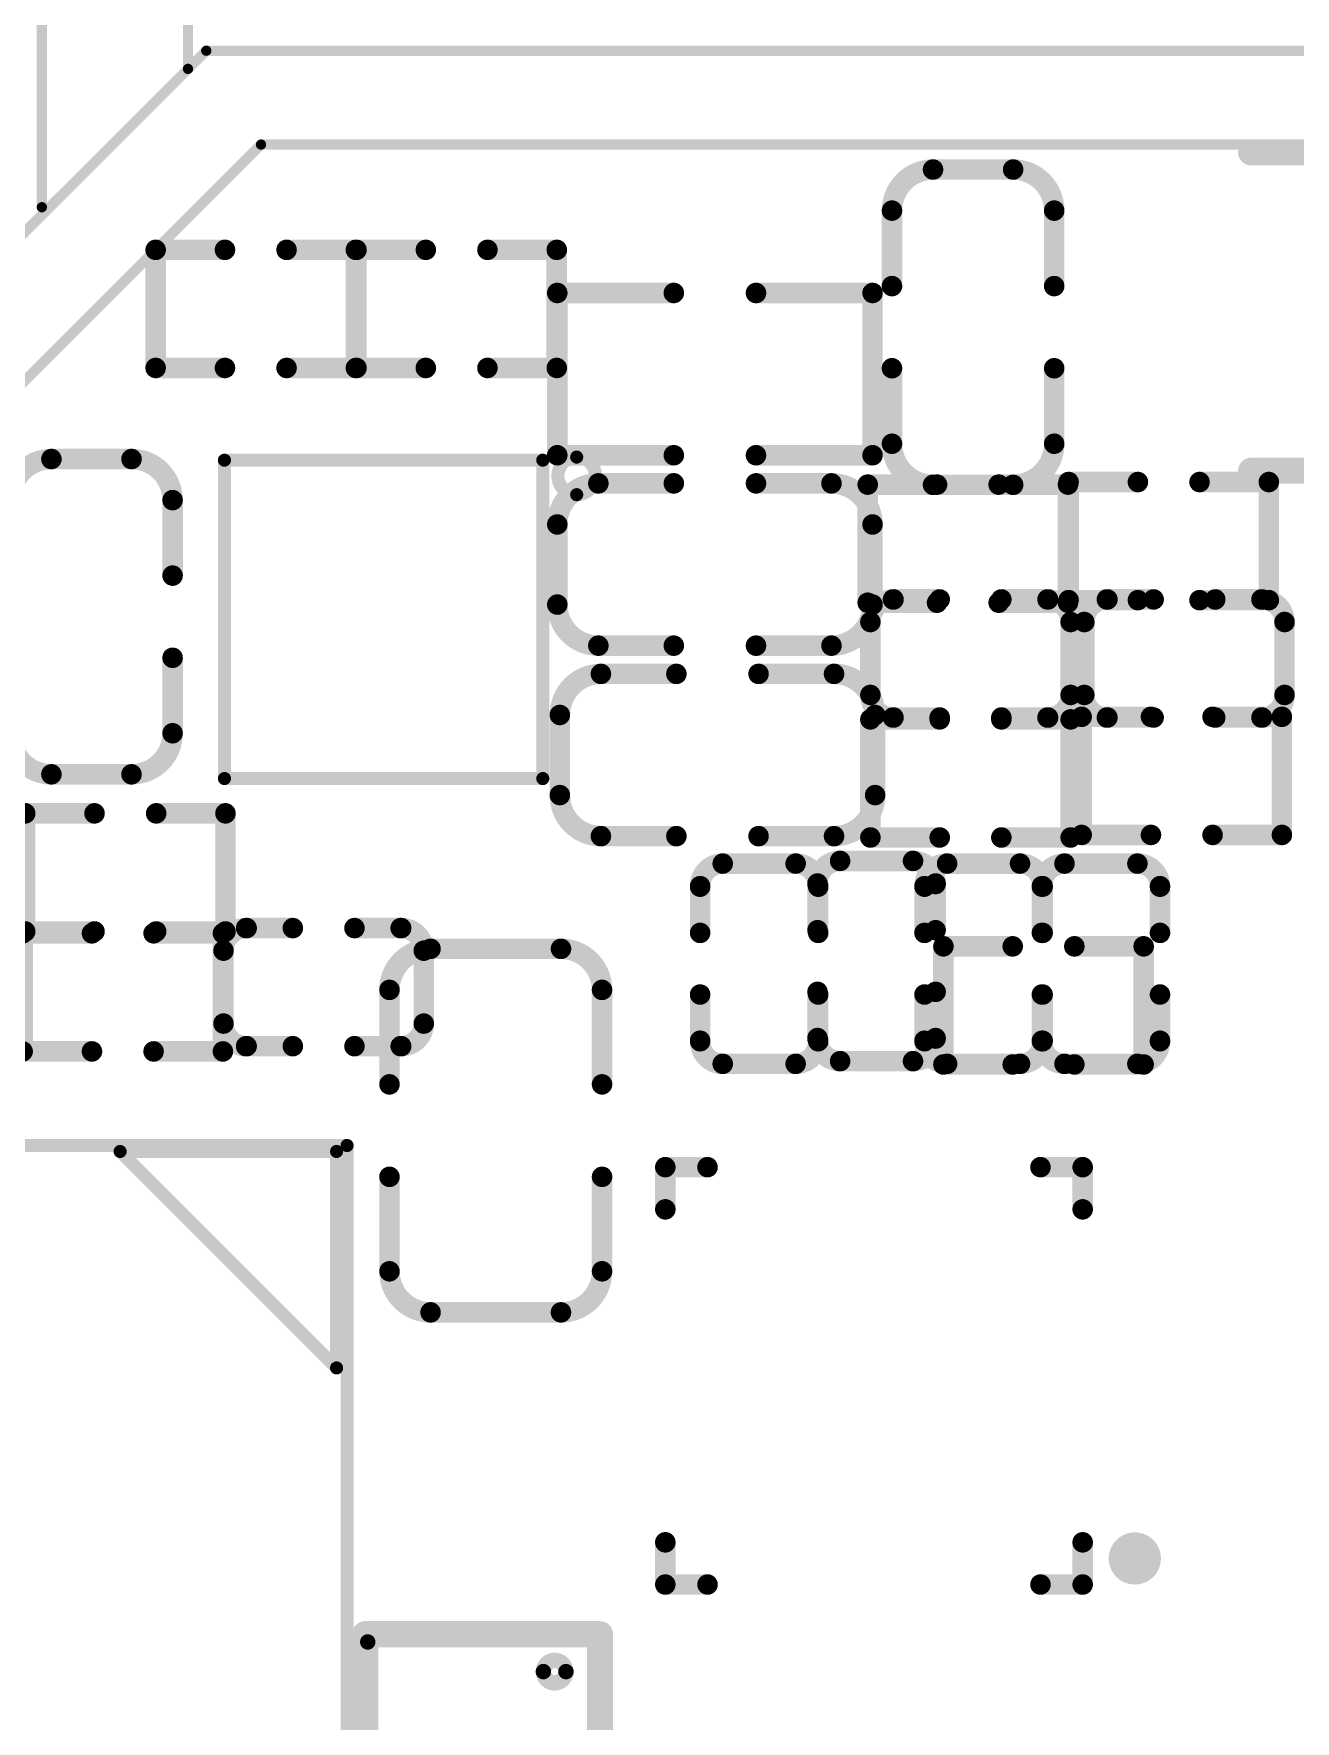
# Model space of a CAD drawing. Header units: millimetres. Extents: x 255 to 299, y 113 to 231.
# Drawn here: x 278.2 to 290.49, y 156.22 to 172.66 of the extents above; entities that cross this region are included whole.
import ezdxf

# ---------------------------------------------------------------- set-up
doc = ezdxf.new("R2010")
doc.units = ezdxf.units.MM
doc.layers.add('TopOverlay', color=2, linetype='Continuous')

# ---------------------------------------------------------------- blocks, each defined once
blk = doc.blocks.new('LC_0402_C_1')
at = {"layer": 'TopOverlay', "const_width": 0.2}
for points in [[(-0.975, 0.355, -0.414214), (-0.755, 0.575)], [(0.755, 0.575, -0.414214), (0.975, 0.355)], [(-0.755, -0.575, -0.414214), (-0.975, -0.355)], [(0.975, -0.355, -0.414214), (0.755, -0.575)]]:
    blk.add_lwpolyline(points, format="xyb", dxfattribs=at)
at = {"layer": 'TopOverlay', "const_width": 0.1}
for points in [[(-0.805, 0.575, 1), (-0.705, 0.575, 1)], [(-0.8, 0.575, 1), (-0.7, 0.575, 1)], [(-0.35, 0.575, 1), (-0.25, 0.575, 1)], [(0.25, 0.575, 1), (0.35, 0.575, 1)], [(0.7, 0.575, 1), (0.8, 0.575, 1)], [(0.705, 0.575, 1), (0.805, 0.575, 1)], [(-1.025, 0.355, 1), (-0.925, 0.355, 1)], [(-1.025, 0.355, 1), (-0.925, 0.355, 1)], [(0.925, 0.355, 1), (1.025, 0.355, 1)], [(0.925, 0.355, 1), (1.025, 0.355, 1)], [(-1.025, -0.355, 1), (-0.925, -0.355, 1)], [(-1.025, -0.355, 1), (-0.925, -0.355, 1)], [(0.925, -0.355, 1), (1.025, -0.355, 1)], [(0.925, -0.355, 1), (1.025, -0.355, 1)], [(-0.805, -0.575, 1), (-0.705, -0.575, 1)], [(-0.8, -0.575, 1), (-0.7, -0.575, 1)], [(-0.35, -0.575, 1), (-0.25, -0.575, 1)], [(0.25, -0.575, 1), (0.35, -0.575, 1)], [(0.7, -0.575, 1), (0.8, -0.575, 1)], [(0.705, -0.575, 1), (0.805, -0.575, 1)]]:
    blk.add_lwpolyline(points, format="xyb", close=True, dxfattribs=at)
at = {"layer": 'TopOverlay', "const_width": 0.2}
for points in [[(-0.75, 0.575), (-0.3, 0.575)], [(0.3, 0.575), (0.75, 0.575)], [(-0.975, 0.355), (-0.975, -0.355)], [(0.975, 0.355), (0.975, -0.355)], [(-0.75, -0.575), (-0.3, -0.575)], [(0.3, -0.575), (0.75, -0.575)]]:
    blk.add_lwpolyline(points, dxfattribs=at)
blk = doc.blocks.new('LC_0402_R_2')
at = {"layer": 'TopOverlay', "const_width": 0.2}
for points in [[(-0.975, 0.575), (-0.3, 0.575)], [(-0.975, -0.575), (-0.975, 0.575)], [(0.3, 0.575), (0.975, 0.575)], [(0.975, -0.575), (0.975, 0.575)], [(-0.975, -0.575), (-0.3, -0.575)], [(0.3, -0.575), (0.975, -0.575)]]:
    blk.add_lwpolyline(points, dxfattribs=at)
at = {"layer": 'TopOverlay', "const_width": 0.1}
for points in [[(-1.025, 0.575, 1), (-0.925, 0.575, 1)], [(-1.025, 0.575, 1), (-0.925, 0.575, 1)], [(-0.35, 0.575, 1), (-0.25, 0.575, 1)], [(0.25, 0.575, 1), (0.35, 0.575, 1)], [(0.925, 0.575, 1), (1.025, 0.575, 1)], [(0.925, 0.575, 1), (1.025, 0.575, 1)], [(-1.025, -0.575, 1), (-0.925, -0.575, 1)], [(-1.025, -0.575, 1), (-0.925, -0.575, 1)], [(-0.35, -0.575, 1), (-0.25, -0.575, 1)], [(0.25, -0.575, 1), (0.35, -0.575, 1)], [(0.925, -0.575, 1), (1.025, -0.575, 1)], [(0.925, -0.575, 1), (1.025, -0.575, 1)]]:
    blk.add_lwpolyline(points, format="xyb", close=True, dxfattribs=at)
blk = doc.blocks.new('LC_0402_C_5')
at = {"layer": 'TopOverlay', "const_width": 0.2}
for points in [[(-0.975, 0.355, -0.414214), (-0.755, 0.575)], [(0.755, 0.575, -0.414214), (0.975, 0.355)], [(-0.755, -0.575, -0.414214), (-0.975, -0.355)], [(0.975, -0.355, -0.414214), (0.755, -0.575)]]:
    blk.add_lwpolyline(points, format="xyb", dxfattribs=at)
at = {"layer": 'TopOverlay', "const_width": 0.1}
for points in [[(-0.805, 0.575, 1), (-0.705, 0.575, 1)], [(-0.8, 0.575, 1), (-0.7, 0.575, 1)], [(-0.35, 0.575, 1), (-0.25, 0.575, 1)], [(0.25, 0.575, 1), (0.35, 0.575, 1)], [(0.7, 0.575, 1), (0.8, 0.575, 1)], [(0.705, 0.575, 1), (0.805, 0.575, 1)], [(-1.025, 0.355, 1), (-0.925, 0.355, 1)], [(-1.025, 0.355, 1), (-0.925, 0.355, 1)], [(0.925, 0.355, 1), (1.025, 0.355, 1)], [(0.925, 0.355, 1), (1.025, 0.355, 1)], [(-1.025, -0.355, 1), (-0.925, -0.355, 1)], [(-1.025, -0.355, 1), (-0.925, -0.355, 1)], [(0.925, -0.355, 1), (1.025, -0.355, 1)], [(0.925, -0.355, 1), (1.025, -0.355, 1)], [(-0.805, -0.575, 1), (-0.705, -0.575, 1)], [(-0.8, -0.575, 1), (-0.7, -0.575, 1)], [(-0.35, -0.575, 1), (-0.25, -0.575, 1)], [(0.25, -0.575, 1), (0.35, -0.575, 1)], [(0.7, -0.575, 1), (0.8, -0.575, 1)], [(0.705, -0.575, 1), (0.805, -0.575, 1)]]:
    blk.add_lwpolyline(points, format="xyb", close=True, dxfattribs=at)
at = {"layer": 'TopOverlay', "const_width": 0.2}
for points in [[(-0.75, 0.575), (-0.3, 0.575)], [(0.3, 0.575), (0.75, 0.575)], [(-0.975, 0.355), (-0.975, -0.355)], [(0.975, 0.355), (0.975, -0.355)], [(-0.75, -0.575), (-0.3, -0.575)], [(0.3, -0.575), (0.75, -0.575)]]:
    blk.add_lwpolyline(points, dxfattribs=at)
blk = doc.blocks.new('LC_0603_C_52')
at = {"layer": 'TopOverlay', "const_width": 0.2}
for points in [[(-1.535, 0.39, -0.414213), (-1.135, 0.79)], [(1.135, 0.79, -0.414213), (1.535, 0.39)], [(-1.135, -0.79, -0.414213), (-1.535, -0.39)], [(1.535, -0.39, -0.414213), (1.135, -0.79)]]:
    blk.add_lwpolyline(points, format="xyb", dxfattribs=at)
for points in [[(-1.135, 0.79), (-0.4, 0.79)], [(0.4, 0.79), (1.135, 0.79)], [(-1.535, 0.39), (-1.535, -0.39)], [(1.535, 0.39), (1.535, -0.39)], [(-1.135, -0.79), (-0.4, -0.79)], [(0.4, -0.79), (1.135, -0.79)]]:
    blk.add_lwpolyline(points, dxfattribs=at)
at = {"layer": 'TopOverlay', "const_width": 0.1}
for points in [[(-1.185, 0.79, 1), (-1.085, 0.79, 1)], [(-1.185, 0.79, 1), (-1.085, 0.79, 1)], [(-0.45, 0.79, 1), (-0.35, 0.79, 1)], [(0.35, 0.79, 1), (0.45, 0.79, 1)], [(1.085, 0.79, 1), (1.185, 0.79, 1)], [(1.085, 0.79, 1), (1.185, 0.79, 1)], [(-1.585, 0.39, 1), (-1.485, 0.39, 1)], [(-1.585, 0.39, 1), (-1.485, 0.39, 1)], [(1.485, 0.39, 1), (1.585, 0.39, 1)], [(1.485, 0.39, 1), (1.585, 0.39, 1)], [(-1.585, -0.39, 1), (-1.485, -0.39, 1)], [(-1.585, -0.39, 1), (-1.485, -0.39, 1)], [(1.485, -0.39, 1), (1.585, -0.39, 1)], [(1.485, -0.39, 1), (1.585, -0.39, 1)], [(-1.185, -0.79, 1), (-1.085, -0.79, 1)], [(-1.185, -0.79, 1), (-1.085, -0.79, 1)], [(-0.45, -0.79, 1), (-0.35, -0.79, 1)], [(0.35, -0.79, 1), (0.45, -0.79, 1)], [(1.085, -0.79, 1), (1.185, -0.79, 1)], [(1.085, -0.79, 1), (1.185, -0.79, 1)]]:
    blk.add_lwpolyline(points, format="xyb", close=True, dxfattribs=at)
blk = doc.blocks.new('LC_0805_C_53')
at = {"layer": 'TopOverlay', "const_width": 0.2}
for points in [[(-1.77, 0.635, -0.414214), (-1.37, 1.035)], [(1.37, 1.035, -0.414213), (1.77, 0.635)], [(-1.37, -1.035, -0.414213), (-1.77, -0.635)], [(1.77, -0.635, -0.414214), (1.37, -1.035)]]:
    blk.add_lwpolyline(points, format="xyb", dxfattribs=at)
for points in [[(-0.45, 1.035), (-1.37, 1.035)], [(1.37, 1.035), (0.45, 1.035)], [(-1.77, -0.635), (-1.77, 0.635)], [(1.77, -0.635), (1.77, 0.635)], [(-0.45, -1.035), (-1.37, -1.035)], [(1.37, -1.035), (0.45, -1.035)]]:
    blk.add_lwpolyline(points, dxfattribs=at)
at = {"layer": 'TopOverlay', "const_width": 0.1}
for points in [[(-1.42, 1.035, 1), (-1.32, 1.035, 1)], [(-1.42, 1.035, 1), (-1.32, 1.035, 1)], [(-0.5, 1.035, 1), (-0.4, 1.035, 1)], [(0.4, 1.035, 1), (0.5, 1.035, 1)], [(1.32, 1.035, 1), (1.42, 1.035, 1)], [(1.32, 1.035, 1), (1.42, 1.035, 1)], [(-1.82, 0.635, 1), (-1.72, 0.635, 1)], [(-1.82, 0.635, 1), (-1.72, 0.635, 1)], [(1.72, 0.635, 1), (1.82, 0.635, 1)], [(1.72, 0.635, 1), (1.82, 0.635, 1)], [(-1.82, -0.635, 1), (-1.72, -0.635, 1)], [(-1.82, -0.635, 1), (-1.72, -0.635, 1)], [(1.72, -0.635, 1), (1.82, -0.635, 1)], [(1.72, -0.635, 1), (1.82, -0.635, 1)], [(-1.42, -1.035, 1), (-1.32, -1.035, 1)], [(-1.42, -1.035, 1), (-1.32, -1.035, 1)], [(-0.5, -1.035, 1), (-0.4, -1.035, 1)], [(0.4, -1.035, 1), (0.5, -1.035, 1)], [(1.32, -1.035, 1), (1.42, -1.035, 1)], [(1.32, -1.035, 1), (1.42, -1.035, 1)]]:
    blk.add_lwpolyline(points, format="xyb", close=True, dxfattribs=at)
blk = doc.blocks.new('LC_0603_C_55')
at = {"layer": 'TopOverlay', "const_width": 0.2}
for points in [[(-1.535, 0.39, -0.414213), (-1.135, 0.79)], [(1.135, 0.79, -0.414213), (1.535, 0.39)], [(-1.135, -0.79, -0.414213), (-1.535, -0.39)], [(1.535, -0.39, -0.414213), (1.135, -0.79)]]:
    blk.add_lwpolyline(points, format="xyb", dxfattribs=at)
for points in [[(-0.4, 0.79), (-1.135, 0.79)], [(1.135, 0.79), (0.4, 0.79)], [(-1.535, -0.39), (-1.535, 0.39)], [(1.535, -0.39), (1.535, 0.39)], [(-0.4, -0.79), (-1.135, -0.79)], [(1.135, -0.79), (0.4, -0.79)]]:
    blk.add_lwpolyline(points, dxfattribs=at)
at = {"layer": 'TopOverlay', "const_width": 0.1}
for points in [[(-1.185, 0.79, 1), (-1.085, 0.79, 1)], [(-1.185, 0.79, 1), (-1.085, 0.79, 1)], [(-0.45, 0.79, 1), (-0.35, 0.79, 1)], [(0.35, 0.79, 1), (0.45, 0.79, 1)], [(1.085, 0.79, 1), (1.185, 0.79, 1)], [(1.085, 0.79, 1), (1.185, 0.79, 1)], [(-1.585, 0.39, 1), (-1.485, 0.39, 1)], [(-1.585, 0.39, 1), (-1.485, 0.39, 1)], [(1.485, 0.39, 1), (1.585, 0.39, 1)], [(1.485, 0.39, 1), (1.585, 0.39, 1)], [(-1.585, -0.39, 1), (-1.485, -0.39, 1)], [(-1.585, -0.39, 1), (-1.485, -0.39, 1)], [(1.485, -0.39, 1), (1.585, -0.39, 1)], [(1.485, -0.39, 1), (1.585, -0.39, 1)], [(-1.185, -0.79, 1), (-1.085, -0.79, 1)], [(-1.185, -0.79, 1), (-1.085, -0.79, 1)], [(-0.45, -0.79, 1), (-0.35, -0.79, 1)], [(0.35, -0.79, 1), (0.45, -0.79, 1)], [(1.085, -0.79, 1), (1.185, -0.79, 1)], [(1.085, -0.79, 1), (1.185, -0.79, 1)]]:
    blk.add_lwpolyline(points, format="xyb", close=True, dxfattribs=at)
blk = doc.blocks.new('LC_0402_C_69')
at = {"layer": 'TopOverlay', "const_width": 0.2}
for points in [[(-0.975, 0.355, -0.414214), (-0.755, 0.575)], [(0.755, 0.575, -0.414214), (0.975, 0.355)], [(-0.755, -0.575, -0.414214), (-0.975, -0.355)], [(0.975, -0.355, -0.414214), (0.755, -0.575)]]:
    blk.add_lwpolyline(points, format="xyb", dxfattribs=at)
at = {"layer": 'TopOverlay', "const_width": 0.1}
for points in [[(-0.805, 0.575, 1), (-0.705, 0.575, 1)], [(-0.8, 0.575, 1), (-0.7, 0.575, 1)], [(-0.35, 0.575, 1), (-0.25, 0.575, 1)], [(0.25, 0.575, 1), (0.35, 0.575, 1)], [(0.7, 0.575, 1), (0.8, 0.575, 1)], [(0.705, 0.575, 1), (0.805, 0.575, 1)], [(-1.025, 0.355, 1), (-0.925, 0.355, 1)], [(-1.025, 0.355, 1), (-0.925, 0.355, 1)], [(0.925, 0.355, 1), (1.025, 0.355, 1)], [(0.925, 0.355, 1), (1.025, 0.355, 1)], [(-1.025, -0.355, 1), (-0.925, -0.355, 1)], [(-1.025, -0.355, 1), (-0.925, -0.355, 1)], [(0.925, -0.355, 1), (1.025, -0.355, 1)], [(0.925, -0.355, 1), (1.025, -0.355, 1)], [(-0.805, -0.575, 1), (-0.705, -0.575, 1)], [(-0.8, -0.575, 1), (-0.7, -0.575, 1)], [(-0.35, -0.575, 1), (-0.25, -0.575, 1)], [(0.25, -0.575, 1), (0.35, -0.575, 1)], [(0.7, -0.575, 1), (0.8, -0.575, 1)], [(0.705, -0.575, 1), (0.805, -0.575, 1)]]:
    blk.add_lwpolyline(points, format="xyb", close=True, dxfattribs=at)
at = {"layer": 'TopOverlay', "const_width": 0.2}
for points in [[(-0.3, 0.575), (-0.75, 0.575)], [(0.75, 0.575), (0.3, 0.575)], [(-0.975, -0.355), (-0.975, 0.355)], [(0.975, -0.355), (0.975, 0.355)], [(-0.3, -0.575), (-0.75, -0.575)], [(0.75, -0.575), (0.3, -0.575)]]:
    blk.add_lwpolyline(points, dxfattribs=at)
blk = doc.blocks.new('LC_0402_C_70')
at = {"layer": 'TopOverlay', "const_width": 0.2}
for points in [[(-0.975, 0.355, -0.414214), (-0.755, 0.575)], [(0.755, 0.575, -0.414214), (0.975, 0.355)], [(-0.755, -0.575, -0.414214), (-0.975, -0.355)], [(0.975, -0.355, -0.414214), (0.755, -0.575)]]:
    blk.add_lwpolyline(points, format="xyb", dxfattribs=at)
at = {"layer": 'TopOverlay', "const_width": 0.1}
for points in [[(-0.805, 0.575, 1), (-0.705, 0.575, 1)], [(-0.8, 0.575, 1), (-0.7, 0.575, 1)], [(-0.35, 0.575, 1), (-0.25, 0.575, 1)], [(0.25, 0.575, 1), (0.35, 0.575, 1)], [(0.7, 0.575, 1), (0.8, 0.575, 1)], [(0.705, 0.575, 1), (0.805, 0.575, 1)], [(-1.025, 0.355, 1), (-0.925, 0.355, 1)], [(-1.025, 0.355, 1), (-0.925, 0.355, 1)], [(0.925, 0.355, 1), (1.025, 0.355, 1)], [(0.925, 0.355, 1), (1.025, 0.355, 1)], [(-1.025, -0.355, 1), (-0.925, -0.355, 1)], [(-1.025, -0.355, 1), (-0.925, -0.355, 1)], [(0.925, -0.355, 1), (1.025, -0.355, 1)], [(0.925, -0.355, 1), (1.025, -0.355, 1)], [(-0.805, -0.575, 1), (-0.705, -0.575, 1)], [(-0.8, -0.575, 1), (-0.7, -0.575, 1)], [(-0.35, -0.575, 1), (-0.25, -0.575, 1)], [(0.25, -0.575, 1), (0.35, -0.575, 1)], [(0.7, -0.575, 1), (0.8, -0.575, 1)], [(0.705, -0.575, 1), (0.805, -0.575, 1)]]:
    blk.add_lwpolyline(points, format="xyb", close=True, dxfattribs=at)
at = {"layer": 'TopOverlay', "const_width": 0.2}
for points in [[(-0.3, 0.575), (-0.75, 0.575)], [(0.75, 0.575), (0.3, 0.575)], [(-0.975, 0.355), (-0.975, -0.355)], [(0.975, 0.355), (0.975, -0.355)], [(-0.3, -0.575), (-0.75, -0.575)], [(0.75, -0.575), (0.3, -0.575)]]:
    blk.add_lwpolyline(points, dxfattribs=at)
blk = doc.blocks.new('LC_0402_C_71')
at = {"layer": 'TopOverlay', "const_width": 0.2}
for points in [[(-0.975, 0.355, -0.414214), (-0.755, 0.575)], [(0.755, 0.575, -0.414214), (0.975, 0.355)], [(-0.755, -0.575, -0.414214), (-0.975, -0.355)], [(0.975, -0.355, -0.414214), (0.755, -0.575)]]:
    blk.add_lwpolyline(points, format="xyb", dxfattribs=at)
at = {"layer": 'TopOverlay', "const_width": 0.1}
for points in [[(-0.805, 0.575, 1), (-0.705, 0.575, 1)], [(-0.8, 0.575, 1), (-0.7, 0.575, 1)], [(-0.35, 0.575, 1), (-0.25, 0.575, 1)], [(0.25, 0.575, 1), (0.35, 0.575, 1)], [(0.7, 0.575, 1), (0.8, 0.575, 1)], [(0.705, 0.575, 1), (0.805, 0.575, 1)], [(-1.025, 0.355, 1), (-0.925, 0.355, 1)], [(-1.025, 0.355, 1), (-0.925, 0.355, 1)], [(0.925, 0.355, 1), (1.025, 0.355, 1)], [(0.925, 0.355, 1), (1.025, 0.355, 1)], [(-1.025, -0.355, 1), (-0.925, -0.355, 1)], [(-1.025, -0.355, 1), (-0.925, -0.355, 1)], [(0.925, -0.355, 1), (1.025, -0.355, 1)], [(0.925, -0.355, 1), (1.025, -0.355, 1)], [(-0.805, -0.575, 1), (-0.705, -0.575, 1)], [(-0.8, -0.575, 1), (-0.7, -0.575, 1)], [(-0.35, -0.575, 1), (-0.25, -0.575, 1)], [(0.25, -0.575, 1), (0.35, -0.575, 1)], [(0.7, -0.575, 1), (0.8, -0.575, 1)], [(0.705, -0.575, 1), (0.805, -0.575, 1)]]:
    blk.add_lwpolyline(points, format="xyb", close=True, dxfattribs=at)
at = {"layer": 'TopOverlay', "const_width": 0.2}
for points in [[(-0.3, 0.575), (-0.75, 0.575)], [(0.75, 0.575), (0.3, 0.575)], [(-0.975, 0.355), (-0.975, -0.355)], [(0.975, 0.355), (0.975, -0.355)], [(-0.3, -0.575), (-0.75, -0.575)], [(0.75, -0.575), (0.3, -0.575)]]:
    blk.add_lwpolyline(points, dxfattribs=at)
blk = doc.blocks.new('LC_0402_C_72')
at = {"layer": 'TopOverlay', "const_width": 0.2}
for points in [[(-0.975, 0.355, -0.414214), (-0.755, 0.575)], [(0.755, 0.575, -0.414214), (0.975, 0.355)], [(-0.755, -0.575, -0.414214), (-0.975, -0.355)], [(0.975, -0.355, -0.414214), (0.755, -0.575)]]:
    blk.add_lwpolyline(points, format="xyb", dxfattribs=at)
at = {"layer": 'TopOverlay', "const_width": 0.1}
for points in [[(-0.805, 0.575, 1), (-0.705, 0.575, 1)], [(-0.8, 0.575, 1), (-0.7, 0.575, 1)], [(-0.35, 0.575, 1), (-0.25, 0.575, 1)], [(0.25, 0.575, 1), (0.35, 0.575, 1)], [(0.7, 0.575, 1), (0.8, 0.575, 1)], [(0.705, 0.575, 1), (0.805, 0.575, 1)], [(-1.025, 0.355, 1), (-0.925, 0.355, 1)], [(-1.025, 0.355, 1), (-0.925, 0.355, 1)], [(0.925, 0.355, 1), (1.025, 0.355, 1)], [(0.925, 0.355, 1), (1.025, 0.355, 1)], [(-1.025, -0.355, 1), (-0.925, -0.355, 1)], [(-1.025, -0.355, 1), (-0.925, -0.355, 1)], [(0.925, -0.355, 1), (1.025, -0.355, 1)], [(0.925, -0.355, 1), (1.025, -0.355, 1)], [(-0.805, -0.575, 1), (-0.705, -0.575, 1)], [(-0.8, -0.575, 1), (-0.7, -0.575, 1)], [(-0.35, -0.575, 1), (-0.25, -0.575, 1)], [(0.25, -0.575, 1), (0.35, -0.575, 1)], [(0.7, -0.575, 1), (0.8, -0.575, 1)], [(0.705, -0.575, 1), (0.805, -0.575, 1)]]:
    blk.add_lwpolyline(points, format="xyb", close=True, dxfattribs=at)
at = {"layer": 'TopOverlay', "const_width": 0.2}
for points in [[(-0.3, 0.575), (-0.75, 0.575)], [(0.75, 0.575), (0.3, 0.575)], [(-0.975, -0.355), (-0.975, 0.355)], [(0.975, -0.355), (0.975, 0.355)], [(-0.3, -0.575), (-0.75, -0.575)], [(0.75, -0.575), (0.3, -0.575)]]:
    blk.add_lwpolyline(points, dxfattribs=at)
blk = doc.blocks.new('LC_0402_R_93')
at = {"layer": 'TopOverlay', "const_width": 0.2}
for points in [[(-0.975, -0.575), (-0.975, 0.575)], [(-0.975, 0.575), (-0.3, 0.575)], [(0.3, 0.575), (0.975, 0.575)], [(0.975, -0.575), (0.975, 0.575)], [(-0.975, -0.575), (-0.3, -0.575)], [(0.3, -0.575), (0.975, -0.575)]]:
    blk.add_lwpolyline(points, dxfattribs=at)
at = {"layer": 'TopOverlay', "const_width": 0.1}
for points in [[(-1.025, 0.575, 1), (-0.925, 0.575, 1)], [(-1.025, 0.575, 1), (-0.925, 0.575, 1)], [(-0.35, 0.575, 1), (-0.25, 0.575, 1)], [(0.25, 0.575, 1), (0.35, 0.575, 1)], [(0.925, 0.575, 1), (1.025, 0.575, 1)], [(0.925, 0.575, 1), (1.025, 0.575, 1)], [(-1.025, -0.575, 1), (-0.925, -0.575, 1)], [(-1.025, -0.575, 1), (-0.925, -0.575, 1)], [(-0.35, -0.575, 1), (-0.25, -0.575, 1)], [(0.25, -0.575, 1), (0.35, -0.575, 1)], [(0.925, -0.575, 1), (1.025, -0.575, 1)], [(0.925, -0.575, 1), (1.025, -0.575, 1)]]:
    blk.add_lwpolyline(points, format="xyb", close=True, dxfattribs=at)
blk = doc.blocks.new('LC_0402_R_94')
at = {"layer": 'TopOverlay', "const_width": 0.2}
for points in [[(-0.975, 0.575), (-0.975, -0.575)], [(-0.3, 0.575), (-0.975, 0.575)], [(0.975, 0.575), (0.3, 0.575)], [(0.975, 0.575), (0.975, -0.575)], [(-0.3, -0.575), (-0.975, -0.575)], [(0.975, -0.575), (0.3, -0.575)]]:
    blk.add_lwpolyline(points, dxfattribs=at)
at = {"layer": 'TopOverlay', "const_width": 0.1}
for points in [[(-1.025, 0.575, 1), (-0.925, 0.575, 1)], [(-1.025, 0.575, 1), (-0.925, 0.575, 1)], [(-0.35, 0.575, 1), (-0.25, 0.575, 1)], [(0.25, 0.575, 1), (0.35, 0.575, 1)], [(0.925, 0.575, 1), (1.025, 0.575, 1)], [(0.925, 0.575, 1), (1.025, 0.575, 1)], [(-1.025, -0.575, 1), (-0.925, -0.575, 1)], [(-1.025, -0.575, 1), (-0.925, -0.575, 1)], [(-0.35, -0.575, 1), (-0.25, -0.575, 1)], [(0.25, -0.575, 1), (0.35, -0.575, 1)], [(0.925, -0.575, 1), (1.025, -0.575, 1)], [(0.925, -0.575, 1), (1.025, -0.575, 1)]]:
    blk.add_lwpolyline(points, format="xyb", close=True, dxfattribs=at)
blk = doc.blocks.new('LC_0402_R_105')
at = {"layer": 'TopOverlay', "const_width": 0.2}
for points in [[(-0.975, 0.575), (-0.975, -0.575)], [(-0.3, 0.575), (-0.975, 0.575)], [(0.975, 0.575), (0.3, 0.575)], [(0.975, 0.575), (0.975, -0.575)], [(-0.3, -0.575), (-0.975, -0.575)], [(0.975, -0.575), (0.3, -0.575)]]:
    blk.add_lwpolyline(points, dxfattribs=at)
at = {"layer": 'TopOverlay', "const_width": 0.1}
for points in [[(-1.025, 0.575, 1), (-0.925, 0.575, 1)], [(-1.025, 0.575, 1), (-0.925, 0.575, 1)], [(-0.35, 0.575, 1), (-0.25, 0.575, 1)], [(0.25, 0.575, 1), (0.35, 0.575, 1)], [(0.925, 0.575, 1), (1.025, 0.575, 1)], [(0.925, 0.575, 1), (1.025, 0.575, 1)], [(-1.025, -0.575, 1), (-0.925, -0.575, 1)], [(-1.025, -0.575, 1), (-0.925, -0.575, 1)], [(-0.35, -0.575, 1), (-0.25, -0.575, 1)], [(0.25, -0.575, 1), (0.35, -0.575, 1)], [(0.925, -0.575, 1), (1.025, -0.575, 1)], [(0.925, -0.575, 1), (1.025, -0.575, 1)]]:
    blk.add_lwpolyline(points, format="xyb", close=True, dxfattribs=at)
blk = doc.blocks.new('LC_0402_R_107')
at = {"layer": 'TopOverlay', "const_width": 0.2}
for points in [[(-0.975, 0.575), (-0.975, -0.575)], [(-0.3, 0.575), (-0.975, 0.575)], [(0.975, 0.575), (0.3, 0.575)], [(0.975, 0.575), (0.975, -0.575)], [(-0.3, -0.575), (-0.975, -0.575)], [(0.975, -0.575), (0.3, -0.575)]]:
    blk.add_lwpolyline(points, dxfattribs=at)
at = {"layer": 'TopOverlay', "const_width": 0.1}
for points in [[(-1.025, 0.575, 1), (-0.925, 0.575, 1)], [(-1.025, 0.575, 1), (-0.925, 0.575, 1)], [(-0.35, 0.575, 1), (-0.25, 0.575, 1)], [(0.25, 0.575, 1), (0.35, 0.575, 1)], [(0.925, 0.575, 1), (1.025, 0.575, 1)], [(0.925, 0.575, 1), (1.025, 0.575, 1)], [(-1.025, -0.575, 1), (-0.925, -0.575, 1)], [(-1.025, -0.575, 1), (-0.925, -0.575, 1)], [(-0.35, -0.575, 1), (-0.25, -0.575, 1)], [(0.25, -0.575, 1), (0.35, -0.575, 1)], [(0.925, -0.575, 1), (1.025, -0.575, 1)], [(0.925, -0.575, 1), (1.025, -0.575, 1)]]:
    blk.add_lwpolyline(points, format="xyb", close=True, dxfattribs=at)
blk = doc.blocks.new('LC_0603_R_108')
at = {"layer": 'TopOverlay', "const_width": 0.2}
for points in [[(-0.4, 0.79), (-1.535, 0.79)], [(-1.535, 0.79), (-1.535, -0.79)], [(1.535, 0.79), (0.4, 0.79)], [(1.535, 0.79), (1.535, -0.79)], [(-0.4, -0.79), (-1.535, -0.79)], [(1.535, -0.79), (0.4, -0.79)]]:
    blk.add_lwpolyline(points, dxfattribs=at)
at = {"layer": 'TopOverlay', "const_width": 0.1}
for points in [[(-1.585, 0.79, 1), (-1.485, 0.79, 1)], [(-1.585, 0.79, 1), (-1.485, 0.79, 1)], [(-0.45, 0.79, 1), (-0.35, 0.79, 1)], [(0.35, 0.79, 1), (0.45, 0.79, 1)], [(1.485, 0.79, 1), (1.585, 0.79, 1)], [(1.485, 0.79, 1), (1.585, 0.79, 1)], [(-1.585, -0.79, 1), (-1.485, -0.79, 1)], [(-1.585, -0.79, 1), (-1.485, -0.79, 1)], [(-0.45, -0.79, 1), (-0.35, -0.79, 1)], [(0.35, -0.79, 1), (0.45, -0.79, 1)], [(1.485, -0.79, 1), (1.585, -0.79, 1)], [(1.485, -0.79, 1), (1.585, -0.79, 1)]]:
    blk.add_lwpolyline(points, format="xyb", close=True, dxfattribs=at)
blk = doc.blocks.new('LC_0402_R_110')
at = {"layer": 'TopOverlay', "const_width": 0.2}
for points in [[(-0.975, 0.575), (-0.975, -0.575)], [(-0.3, 0.575), (-0.975, 0.575)], [(0.975, 0.575), (0.3, 0.575)], [(0.975, 0.575), (0.975, -0.575)], [(-0.3, -0.575), (-0.975, -0.575)], [(0.975, -0.575), (0.3, -0.575)]]:
    blk.add_lwpolyline(points, dxfattribs=at)
at = {"layer": 'TopOverlay', "const_width": 0.1}
for points in [[(-1.025, 0.575, 1), (-0.925, 0.575, 1)], [(-1.025, 0.575, 1), (-0.925, 0.575, 1)], [(-0.35, 0.575, 1), (-0.25, 0.575, 1)], [(0.25, 0.575, 1), (0.35, 0.575, 1)], [(0.925, 0.575, 1), (1.025, 0.575, 1)], [(0.925, 0.575, 1), (1.025, 0.575, 1)], [(-1.025, -0.575, 1), (-0.925, -0.575, 1)], [(-1.025, -0.575, 1), (-0.925, -0.575, 1)], [(-0.35, -0.575, 1), (-0.25, -0.575, 1)], [(0.25, -0.575, 1), (0.35, -0.575, 1)], [(0.925, -0.575, 1), (1.025, -0.575, 1)], [(0.925, -0.575, 1), (1.025, -0.575, 1)]]:
    blk.add_lwpolyline(points, format="xyb", close=True, dxfattribs=at)
blk = doc.blocks.new('LC_0402_R_111')
at = {"layer": 'TopOverlay', "const_width": 0.2}
for points in [[(-0.975, -0.575), (-0.975, 0.575)], [(-0.975, 0.575), (-0.3, 0.575)], [(0.3, 0.575), (0.975, 0.575)], [(0.975, -0.575), (0.975, 0.575)], [(-0.975, -0.575), (-0.3, -0.575)], [(0.3, -0.575), (0.975, -0.575)]]:
    blk.add_lwpolyline(points, dxfattribs=at)
at = {"layer": 'TopOverlay', "const_width": 0.1}
for points in [[(-1.025, 0.575, 1), (-0.925, 0.575, 1)], [(-1.025, 0.575, 1), (-0.925, 0.575, 1)], [(-0.35, 0.575, 1), (-0.25, 0.575, 1)], [(0.25, 0.575, 1), (0.35, 0.575, 1)], [(0.925, 0.575, 1), (1.025, 0.575, 1)], [(0.925, 0.575, 1), (1.025, 0.575, 1)], [(-1.025, -0.575, 1), (-0.925, -0.575, 1)], [(-1.025, -0.575, 1), (-0.925, -0.575, 1)], [(-0.35, -0.575, 1), (-0.25, -0.575, 1)], [(0.25, -0.575, 1), (0.35, -0.575, 1)], [(0.925, -0.575, 1), (1.025, -0.575, 1)], [(0.925, -0.575, 1), (1.025, -0.575, 1)]]:
    blk.add_lwpolyline(points, format="xyb", close=True, dxfattribs=at)
blk = doc.blocks.new('LC_0402_R_142')
at = {"layer": 'TopOverlay', "const_width": 0.2}
for points in [[(-0.975, 0.575), (-0.975, -0.575)], [(-0.3, 0.575), (-0.975, 0.575)], [(0.975, 0.575), (0.3, 0.575)], [(0.975, 0.575), (0.975, -0.575)], [(-0.3, -0.575), (-0.975, -0.575)], [(0.975, -0.575), (0.3, -0.575)]]:
    blk.add_lwpolyline(points, dxfattribs=at)
at = {"layer": 'TopOverlay', "const_width": 0.1}
for points in [[(-1.025, 0.575, 1), (-0.925, 0.575, 1)], [(-1.025, 0.575, 1), (-0.925, 0.575, 1)], [(-0.35, 0.575, 1), (-0.25, 0.575, 1)], [(0.25, 0.575, 1), (0.35, 0.575, 1)], [(0.925, 0.575, 1), (1.025, 0.575, 1)], [(0.925, 0.575, 1), (1.025, 0.575, 1)], [(-1.025, -0.575, 1), (-0.925, -0.575, 1)], [(-1.025, -0.575, 1), (-0.925, -0.575, 1)], [(-0.35, -0.575, 1), (-0.25, -0.575, 1)], [(0.25, -0.575, 1), (0.35, -0.575, 1)], [(0.925, -0.575, 1), (1.025, -0.575, 1)], [(0.925, -0.575, 1), (1.025, -0.575, 1)]]:
    blk.add_lwpolyline(points, format="xyb", close=True, dxfattribs=at)
blk = doc.blocks.new('LC_0402_R_143')
at = {"layer": 'TopOverlay', "const_width": 0.2}
for points in [[(-0.975, -0.575), (-0.975, 0.575)], [(-0.975, 0.575), (-0.3, 0.575)], [(0.3, 0.575), (0.975, 0.575)], [(0.975, -0.575), (0.975, 0.575)], [(-0.975, -0.575), (-0.3, -0.575)], [(0.3, -0.575), (0.975, -0.575)]]:
    blk.add_lwpolyline(points, dxfattribs=at)
at = {"layer": 'TopOverlay', "const_width": 0.1}
for points in [[(-1.025, 0.575, 1), (-0.925, 0.575, 1)], [(-1.025, 0.575, 1), (-0.925, 0.575, 1)], [(-0.35, 0.575, 1), (-0.25, 0.575, 1)], [(0.25, 0.575, 1), (0.35, 0.575, 1)], [(0.925, 0.575, 1), (1.025, 0.575, 1)], [(0.925, 0.575, 1), (1.025, 0.575, 1)], [(-1.025, -0.575, 1), (-0.925, -0.575, 1)], [(-1.025, -0.575, 1), (-0.925, -0.575, 1)], [(-0.35, -0.575, 1), (-0.25, -0.575, 1)], [(0.25, -0.575, 1), (0.35, -0.575, 1)], [(0.925, -0.575, 1), (1.025, -0.575, 1)], [(0.925, -0.575, 1), (1.025, -0.575, 1)]]:
    blk.add_lwpolyline(points, format="xyb", close=True, dxfattribs=at)
blk = doc.blocks.new('DFN_8_186')
at = {"layer": 'TopOverlay'}
for points, const_width in [([(-1.214, 1.88, 1), (-1.58, 1.88, 1)], 0.127), ([(-1.612, 1.88, 1), (-1.548, 1.88, 1)], 0.0635), ([(-1.246, 1.88, 1), (-1.182, 1.88, 1)], 0.0635), ([(-1.582, 1.55, 1), (-1.518, 1.55, 1)], 0.0635), ([(-1.582, 1.55, 1), (-1.518, 1.55, 1)], 0.0635), ([(1.518, 1.55, 1), (1.582, 1.55, 1)], 0.0635), ([(1.518, 1.55, 1), (1.582, 1.55, 1)], 0.0635), ([(-1.582, -1.55, 1), (-1.518, -1.55, 1)], 0.0635), ([(-1.582, -1.55, 1), (-1.518, -1.55, 1)], 0.0635), ([(1.518, -1.55, 1), (1.582, -1.55, 1)], 0.0635), ([(1.518, -1.55, 1), (1.582, -1.55, 1)], 0.0635)]:
    blk.add_lwpolyline(points, format="xyb", close=True, dxfattribs=dict(at, const_width=const_width))
at = {"layer": 'TopOverlay', "const_width": 0.127}
for points in [[(1.55, 1.55), (-1.55, 1.55)], [(-1.55, -1.55), (-1.55, 1.55)], [(1.55, -1.55), (1.55, 1.55)], [(1.55, -1.55), (-1.55, -1.55)]]:
    blk.add_lwpolyline(points, dxfattribs=at)
blk = doc.blocks.new('SOT_23_6_L2_9_W1_6_P0_95_LS2_8_BR_187')
at = {"layer": 'TopOverlay', "const_width": 0.254}
for points in [[(-0.9, 1.55), (0.9, 1.55)], [(-0.9, -1.55), (0.9, -1.55)]]:
    blk.add_lwpolyline(points, dxfattribs=at)
at = {"layer": 'TopOverlay'}
for points, const_width in [([(-0.963, 1.55, 1), (-0.836, 1.55, 1)], 0.127), ([(0.837, 1.55, 1), (0.964, 1.55, 1)], 0.127), ([(-0.963, -1.55, 1), (-0.836, -1.55, 1)], 0.127), ([(0.837, -1.55, 1), (0.964, -1.55, 1)], 0.127), ([(1.524, -1.651, 1), (1.27, -1.651, 1)], 0.254), ([(1.206, -1.651, 1), (1.333, -1.651, 1)], 0.127), ([(1.46, -1.651, 1), (1.587, -1.651, 1)], 0.127)]:
    blk.add_lwpolyline(points, format="xyb", close=True, dxfattribs=dict(at, const_width=const_width))
blk = doc.blocks.new('MICRO_SIM_188')
at = {"layer": 'TopOverlay', "const_width": 0.127}
for points in [[(-5.9, 0), (-5.9, -14.097)], [(-5.9, 0), (5.9, 0)], [(5.9, 0), (5.9, -14.097)], [(5.842, -11.887), (3.734, -13.995)], [(5.842, -11.887), (5.842, -13.995)], [(3.734, -13.995), (5.842, -13.995)], [(-5.9, -14.097), (5.9, -14.097)]]:
    blk.add_lwpolyline(points, dxfattribs=at)
at = {"layer": 'TopOverlay', "const_width": 0.0635}
for points in [[(-5.932, 0, 1), (-5.868, 0, 1)], [(-5.932, 0, 1), (-5.868, 0, 1)], [(5.868, 0, 1), (5.932, 0, 1)], [(5.868, 0, 1), (5.932, 0, 1)], [(5.81, -11.887, 1), (5.874, -11.887, 1)], [(5.81, -11.887, 1), (5.874, -11.887, 1)], [(3.702, -13.995, 1), (3.766, -13.995, 1)], [(3.702, -13.995, 1), (3.766, -13.995, 1)], [(5.81, -13.995, 1), (5.874, -13.995, 1)], [(5.81, -13.995, 1), (5.874, -13.995, 1)], [(-5.932, -14.097, 1), (-5.868, -14.097, 1)], [(-5.932, -14.097, 1), (-5.868, -14.097, 1)], [(5.868, -14.097, 1), (5.932, -14.097, 1)], [(5.868, -14.097, 1), (5.932, -14.097, 1)]]:
    blk.add_lwpolyline(points, format="xyb", close=True, dxfattribs=at)
blk = doc.blocks.new('QFN_24_L4_0_W4_0_P0_50_BL_EP2_5_191')
at = {"layer": 'TopOverlay', "const_width": 0.2}
for points in [[(-2.032, 2.032), (-2.032, 1.621)], [(-2.032, 2.032), (-1.621, 2.032)], [(1.621, 2.032), (2.032, 2.032)], [(2.032, 2.032), (2.032, 1.621)], [(-2.032, -1.621), (-2.032, -2.032)], [(2.032, -1.621), (2.032, -2.032)], [(-2.032, -2.032), (-1.621, -2.032)], [(1.621, -2.032), (2.032, -2.032)]]:
    blk.add_lwpolyline(points, dxfattribs=at)
at = {"layer": 'TopOverlay'}
for points, const_width in [([(-2.082, 2.032, 1), (-1.982, 2.032, 1)], 0.1), ([(-2.082, 2.032, 1), (-1.982, 2.032, 1)], 0.1), ([(-1.671, 2.032, 1), (-1.571, 2.032, 1)], 0.1), ([(1.571, 2.032, 1), (1.671, 2.032, 1)], 0.1), ([(1.982, 2.032, 1), (2.082, 2.032, 1)], 0.1), ([(1.982, 2.032, 1), (2.082, 2.032, 1)], 0.1), ([(-2.082, 1.621, 1), (-1.982, 1.621, 1)], 0.1), ([(1.982, 1.621, 1), (2.082, 1.621, 1)], 0.1), ([(-2.082, -1.621, 1), (-1.982, -1.621, 1)], 0.1), ([(1.982, -1.621, 1), (2.082, -1.621, 1)], 0.1), ([(-2.082, -2.032, 1), (-1.982, -2.032, 1)], 0.1), ([(-2.082, -2.032, 1), (-1.982, -2.032, 1)], 0.1), ([(-1.671, -2.032, 1), (-1.571, -2.032, 1)], 0.1), ([(1.571, -2.032, 1), (1.671, -2.032, 1)], 0.1), ([(1.982, -2.032, 1), (2.082, -2.032, 1)], 0.1), ([(1.982, -2.032, 1), (2.082, -2.032, 1)], 0.1), ([(-1.651, -2.54, 1), (-1.905, -2.54, 1)], 0.254), ([(-1.968, -2.54, 1), (-1.841, -2.54, 1)], 0.127), ([(-1.714, -2.54, 1), (-1.587, -2.54, 1)], 0.127)]:
    blk.add_lwpolyline(points, format="xyb", close=True, dxfattribs=dict(at, const_width=const_width))
blk = doc.blocks.new('SOT_363_192')
at = {"layer": 'TopOverlay'}
for points, const_width in [([(0, 1.981), (2.286, 1.981)], 0.254), ([(0, 0.635), (0, 1.981)], 0.254), ([(0.023, 0.767), (0.023, 1.905)], 0.15), ([(2.286, 0.635), (2.286, 1.981)], 0.254), ([(0, 0.635), (2.286, 0.635)], 0.254)]:
    blk.add_lwpolyline(points, dxfattribs=dict(at, const_width=const_width))
for points, const_width in [([(-0.064, 1.981, 1), (0.064, 1.981, 1)], 0.127), ([(-0.064, 1.981, 1), (0.064, 1.981, 1)], 0.127), ([(-0.014, 1.905, 1), (0.061, 1.905, 1)], 0.075), ([(2.223, 1.981, 1), (2.349, 1.981, 1)], 0.127), ([(2.223, 1.981, 1), (2.349, 1.981, 1)], 0.127), ([(1.953, 1.616, 1), (1.734, 1.616, 1)], 0.15), ([(1.696, 1.616, 1), (1.771, 1.616, 1)], 0.075), ([(1.916, 1.616, 1), (1.991, 1.616, 1)], 0.075), ([(-0.014, 0.767, 1), (0.061, 0.767, 1)], 0.075), ([(-0.064, 0.635, 1), (0.064, 0.635, 1)], 0.127), ([(-0.064, 0.635, 1), (0.064, 0.635, 1)], 0.127), ([(2.223, 0.635, 1), (2.349, 0.635, 1)], 0.127), ([(2.223, 0.635, 1), (2.349, 0.635, 1)], 0.127)]:
    blk.add_lwpolyline(points, format="xyb", close=True, dxfattribs=dict(at, const_width=const_width))
blk = doc.blocks.new('LC_0603_C_208')
at = {"layer": 'TopOverlay', "const_width": 0.2}
for points in [[(-1.535, 0.39, -0.414213), (-1.135, 0.79)], [(1.135, 0.79, -0.414213), (1.535, 0.39)], [(-1.135, -0.79, -0.414213), (-1.535, -0.39)], [(1.535, -0.39, -0.414213), (1.135, -0.79)]]:
    blk.add_lwpolyline(points, format="xyb", dxfattribs=at)
for points in [[(-1.135, 0.79), (-0.4, 0.79)], [(0.4, 0.79), (1.135, 0.79)], [(-1.535, -0.39), (-1.535, 0.39)], [(1.535, -0.39), (1.535, 0.39)], [(-1.135, -0.79), (-0.4, -0.79)], [(0.4, -0.79), (1.135, -0.79)]]:
    blk.add_lwpolyline(points, dxfattribs=at)
at = {"layer": 'TopOverlay', "const_width": 0.1}
for points in [[(-1.185, 0.79, 1), (-1.085, 0.79, 1)], [(-1.185, 0.79, 1), (-1.085, 0.79, 1)], [(-0.45, 0.79, 1), (-0.35, 0.79, 1)], [(0.35, 0.79, 1), (0.45, 0.79, 1)], [(1.085, 0.79, 1), (1.185, 0.79, 1)], [(1.085, 0.79, 1), (1.185, 0.79, 1)], [(-1.585, 0.39, 1), (-1.485, 0.39, 1)], [(-1.585, 0.39, 1), (-1.485, 0.39, 1)], [(1.485, 0.39, 1), (1.585, 0.39, 1)], [(1.485, 0.39, 1), (1.585, 0.39, 1)], [(-1.585, -0.39, 1), (-1.485, -0.39, 1)], [(-1.585, -0.39, 1), (-1.485, -0.39, 1)], [(1.485, -0.39, 1), (1.585, -0.39, 1)], [(1.485, -0.39, 1), (1.585, -0.39, 1)], [(-1.185, -0.79, 1), (-1.085, -0.79, 1)], [(-1.185, -0.79, 1), (-1.085, -0.79, 1)], [(-0.45, -0.79, 1), (-0.35, -0.79, 1)], [(0.35, -0.79, 1), (0.45, -0.79, 1)], [(1.085, -0.79, 1), (1.185, -0.79, 1)], [(1.085, -0.79, 1), (1.185, -0.79, 1)]]:
    blk.add_lwpolyline(points, format="xyb", close=True, dxfattribs=at)
blk = doc.blocks.new('LC_0603_C_209')
at = {"layer": 'TopOverlay', "const_width": 0.2}
for points in [[(-1.535, 0.39, -0.414213), (-1.135, 0.79)], [(1.135, 0.79, -0.414213), (1.535, 0.39)], [(-1.135, -0.79, -0.414213), (-1.535, -0.39)], [(1.535, -0.39, -0.414213), (1.135, -0.79)]]:
    blk.add_lwpolyline(points, format="xyb", dxfattribs=at)
for points in [[(-1.135, 0.79), (-0.4, 0.79)], [(0.4, 0.79), (1.135, 0.79)], [(-1.535, -0.39), (-1.535, 0.39)], [(1.535, -0.39), (1.535, 0.39)], [(-1.135, -0.79), (-0.4, -0.79)], [(0.4, -0.79), (1.135, -0.79)]]:
    blk.add_lwpolyline(points, dxfattribs=at)
at = {"layer": 'TopOverlay', "const_width": 0.1}
for points in [[(-1.185, 0.79, 1), (-1.085, 0.79, 1)], [(-1.185, 0.79, 1), (-1.085, 0.79, 1)], [(-0.45, 0.79, 1), (-0.35, 0.79, 1)], [(0.35, 0.79, 1), (0.45, 0.79, 1)], [(1.085, 0.79, 1), (1.185, 0.79, 1)], [(1.085, 0.79, 1), (1.185, 0.79, 1)], [(-1.585, 0.39, 1), (-1.485, 0.39, 1)], [(-1.585, 0.39, 1), (-1.485, 0.39, 1)], [(1.485, 0.39, 1), (1.585, 0.39, 1)], [(1.485, 0.39, 1), (1.585, 0.39, 1)], [(-1.585, -0.39, 1), (-1.485, -0.39, 1)], [(-1.585, -0.39, 1), (-1.485, -0.39, 1)], [(1.485, -0.39, 1), (1.585, -0.39, 1)], [(1.485, -0.39, 1), (1.585, -0.39, 1)], [(-1.185, -0.79, 1), (-1.085, -0.79, 1)], [(-1.185, -0.79, 1), (-1.085, -0.79, 1)], [(-0.45, -0.79, 1), (-0.35, -0.79, 1)], [(0.35, -0.79, 1), (0.45, -0.79, 1)], [(1.085, -0.79, 1), (1.185, -0.79, 1)], [(1.085, -0.79, 1), (1.185, -0.79, 1)]]:
    blk.add_lwpolyline(points, format="xyb", close=True, dxfattribs=at)
blk = doc.blocks.new('LC_0402_C_210')
at = {"layer": 'TopOverlay', "const_width": 0.2}
for points in [[(-0.975, 0.355, -0.414214), (-0.755, 0.575)], [(0.755, 0.575, -0.414214), (0.975, 0.355)], [(-0.755, -0.575, -0.414214), (-0.975, -0.355)], [(0.975, -0.355, -0.414214), (0.755, -0.575)]]:
    blk.add_lwpolyline(points, format="xyb", dxfattribs=at)
at = {"layer": 'TopOverlay', "const_width": 0.1}
for points in [[(-0.805, 0.575, 1), (-0.705, 0.575, 1)], [(-0.8, 0.575, 1), (-0.7, 0.575, 1)], [(-0.35, 0.575, 1), (-0.25, 0.575, 1)], [(0.25, 0.575, 1), (0.35, 0.575, 1)], [(0.7, 0.575, 1), (0.8, 0.575, 1)], [(0.705, 0.575, 1), (0.805, 0.575, 1)], [(-1.025, 0.355, 1), (-0.925, 0.355, 1)], [(-1.025, 0.355, 1), (-0.925, 0.355, 1)], [(0.925, 0.355, 1), (1.025, 0.355, 1)], [(0.925, 0.355, 1), (1.025, 0.355, 1)], [(-1.025, -0.355, 1), (-0.925, -0.355, 1)], [(-1.025, -0.355, 1), (-0.925, -0.355, 1)], [(0.925, -0.355, 1), (1.025, -0.355, 1)], [(0.925, -0.355, 1), (1.025, -0.355, 1)], [(-0.805, -0.575, 1), (-0.705, -0.575, 1)], [(-0.8, -0.575, 1), (-0.7, -0.575, 1)], [(-0.35, -0.575, 1), (-0.25, -0.575, 1)], [(0.25, -0.575, 1), (0.35, -0.575, 1)], [(0.7, -0.575, 1), (0.8, -0.575, 1)], [(0.705, -0.575, 1), (0.805, -0.575, 1)]]:
    blk.add_lwpolyline(points, format="xyb", close=True, dxfattribs=at)
at = {"layer": 'TopOverlay', "const_width": 0.2}
for points in [[(-0.3, 0.575), (-0.75, 0.575)], [(0.75, 0.575), (0.3, 0.575)], [(-0.975, 0.355), (-0.975, -0.355)], [(0.975, 0.355), (0.975, -0.355)], [(-0.3, -0.575), (-0.75, -0.575)], [(0.75, -0.575), (0.3, -0.575)]]:
    blk.add_lwpolyline(points, dxfattribs=at)

msp = doc.modelspace()

# ---------------------------------------------------------------- linework, layer by layer
at = {"layer": 'TopOverlay', "const_width": 0.1}
for points in [[(278.282, 170.967), (278.282, 183.591)], [(279.705, 172.314), (279.705, 183.591)], [(277.292, 169.901), (279.883, 172.491)], [(279.883, 172.491), (297.815, 172.491)], [(277.8, 168.961), (280.416, 171.577)], [(280.416, 171.577), (297.84, 171.577)]]:
    msp.add_lwpolyline(points, dxfattribs=at)
at = {"layer": 'TopOverlay', "const_width": 0.05}
for points in [[(279.858, 172.491, 1), (279.908, 172.491, 1)], [(279.858, 172.491, 1), (279.908, 172.491, 1)], [(279.68, 172.314, 1), (279.73, 172.314, 1)], [(280.391, 171.577, 1), (280.441, 171.577, 1)], [(280.391, 171.577, 1), (280.441, 171.577, 1)], [(278.257, 170.967, 1), (278.307, 170.967, 1)]]:
    msp.add_lwpolyline(points, format="xyb", close=True, dxfattribs=at)

# ---------------------------------------------------------------- block references
for name, p in [('SOT_23_6_L2_9_W1_6_P0_95_LS2_8_BR_187', (290.957, 169.951)), ('LC_0402_R_111', (282.321, 169.977)), ('LC_0603_C_209', (284.836, 167.488)), ('LC_0402_R_93', (287.299, 167.691)), ('LC_0603_C_208', (284.861, 165.633)), ('LC_0402_R_143', (287.325, 165.405)), ('LC_0402_R_2', (288.036, 163.195)), ('SOT_363_192', (281.432, 155.092))]:
    msp.add_blockref(name, p)
for name, p, rotation in [('LC_0603_C_52', (287.35, 169.799), 90), ('LC_0402_R_110', (280.365, 169.977), 180), ('LC_0603_R_108', (284.836, 169.342), 180), ('LC_0603_C_55', (278.765, 166.98), 270), ('DFN_8_186', (281.61, 166.954), 270), ('LC_0402_R_94', (289.255, 167.716), 180), ('LC_0402_C_70', (287.325, 166.573), 180), ('LC_0402_C_71', (289.408, 166.573), 180), ('LC_0402_R_142', (289.382, 165.43), 180), ('LC_0402_R_107', (279.095, 164.49), 180), ('LC_0402_C_72', (285.267, 163.601), 270), ('LC_0402_C_1', (286.41, 163.627), 90), ('LC_0402_C_5', (287.452, 163.601), 90), ('LC_0402_C_69', (288.595, 163.601), 270), ('LC_0402_R_105', (279.07, 163.322), 180), ('LC_0402_C_210', (281.026, 163.373), 180), ('LC_0805_C_53', (282.702, 161.976), 270), ('MICRO_SIM_188', (267.157, 155.931), 90), ('QFN_24_L4_0_W4_0_P0_50_BL_EP2_5_191', (286.385, 159.588), 90)]:
    msp.add_blockref(name, p, dxfattribs=dict(rotation=rotation))

doc.saveas('drawing.dxf')
